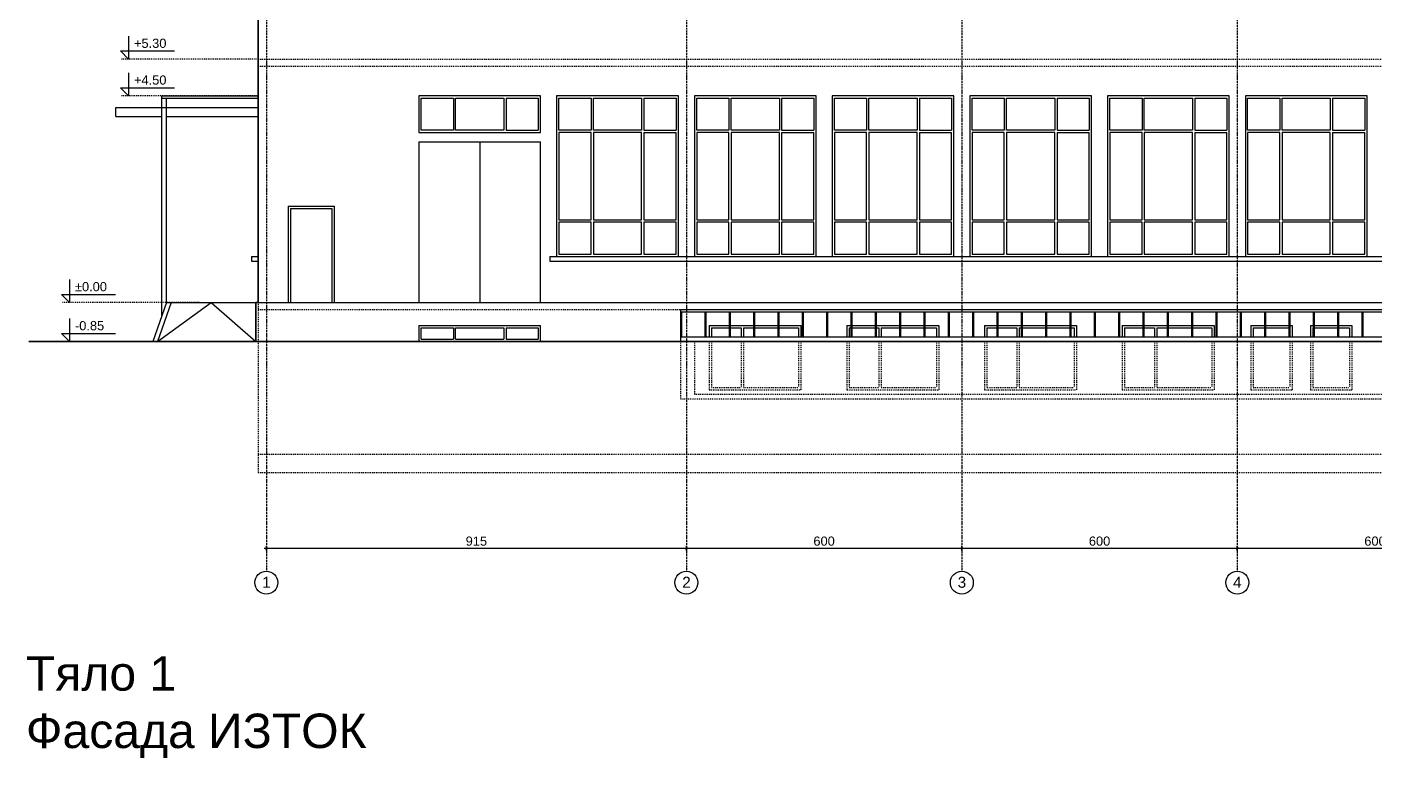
# Model space of a CAD drawing. Header units: inches. Extents: x -72385 to 39588, y -6525 to 66685.
# Drawn here: x -7527 to -4591, y 17634 to 19226 of the extents above; entities that cross this region are included whole.
import ezdxf

# ---------------------------------------------------------------- set-up
doc = ezdxf.new("R2010")
doc.units = ezdxf.units.IN
doc.header["$MEASUREMENT"] = 0
doc.linetypes.add('DashDot', pattern=[0.6, 0.4, -0.1, 0, -0.1])
doc.linetypes.add('Hidden', pattern=[0.4, 0.2, -0.2])
for name, color, linetype, lineweight in [('Надписи коти външни', 252, 'Continuous', 25), ('Надписи нива', 252, 'Continuous', 25), ('Надписи Оси', 252, 'Continuous', 25), ('Оси', 252, 'DashDot', 25), ('Фасади Разрези дебело', 7, 'Continuous', 35), ('Фасади Разрези пунктир', 253, 'Hidden', 25), ('Фасади Разрези тънко', 253, 'Continuous', 25)]:
    doc.layers.add(name, color=color, linetype=linetype, lineweight=lineweight)
doc.styles.add('Arial Regular', font='arial.ttf')
doc.styles.get("Standard").update_dxf_attribs({"font": 'arial.ttf'})
doc.dimstyles.new('Annotative', dxfattribs={"dimscale": 0, "dimtxt": 20, "dimasz": 5, "dimexe": 5, "dimexo": 5, "dimgap": 5, "dimtad": 1, "dimdec": 0, "dimzin": 0, "dimdsep": 46, "dimtxsty": 'Standard', "dimblk": 'ARCHTICK', "dimcen": 5, "dimdle": 5, "dimadec": 0, "dimazin": 0, "dimtfac": 1, "dimtdec": 0, "dimtofl": 0, "dimtmove": 0, "dimatfit": 3, "dimldrblk": 'ARCHTICK', "dimfxl": 5, "dimfxlon": 1, "dimtolj": 1, "dimtzin": 0, "dimarcsym": 1})

# ---------------------------------------------------------------- blocks, each defined once
blk = doc.blocks.new('_ArchTick')
at = {"color": 0, "linetype": 'ByBlock', "const_width": 0.15}
blk.add_lwpolyline([(-0.5, -0.5), (0.5, 0.5)], dxfattribs=at)
blk = doc.blocks.new('*D6986')
at = {"layer": 'Defpoints', "color": 0, "ltscale": 10, "transparency": 16777216}
for p in [(-4291, 18090.9), (-4891, 18040.9), (-4291, 18040.9)]:
    blk.add_point(p, dxfattribs=at)
at = {"layer": 'Надписи коти външни', "color": 0, "lineweight": -2, "ltscale": 10, "transparency": 16777216}
for p, q in [((-4896, 18090.9), (-4286, 18090.9)), ((-4891, 18085.9), (-4891, 18095.9)), ((-4291, 18085.9), (-4291, 18095.9))]:
    blk.add_line(p, q, dxfattribs=at)
at = {"layer": 'Надписи коти външни', "color": 0, "lineweight": -2, "ltscale": 10, "transparency": 16777216, "xscale": 5, "yscale": 5, "zscale": 5, "rotation": 180}
blk.add_blockref('_ArchTick', (-4891, 18090.9), dxfattribs=at)
at = {"layer": 'Надписи коти външни', "color": 0, "lineweight": -2, "ltscale": 10, "transparency": 16777216, "xscale": 5, "yscale": 5, "zscale": 5}
blk.add_blockref('_ArchTick', (-4291, 18090.9), dxfattribs=at)
at = {"layer": 'Надписи коти външни', "color": 0, "ltscale": 10, "transparency": 16777216, "insert": (-4591, 18106.1), "char_height": 20, "attachment_point": 5}
blk.add_mtext('\\A1;600', dxfattribs=at)
blk = doc.blocks.new('*D6987')
at = {"layer": 'Defpoints', "color": 0, "ltscale": 10, "transparency": 16777216}
for p in [(-4891, 18090.9), (-5491, 18040.9), (-4891, 18040.9)]:
    blk.add_point(p, dxfattribs=at)
at = {"layer": 'Надписи коти външни', "color": 0, "lineweight": -2, "ltscale": 10, "transparency": 16777216}
for p, q in [((-5496, 18090.9), (-4886, 18090.9)), ((-5491, 18085.9), (-5491, 18095.9)), ((-4891, 18085.9), (-4891, 18095.9))]:
    blk.add_line(p, q, dxfattribs=at)
at = {"layer": 'Надписи коти външни', "color": 0, "lineweight": -2, "ltscale": 10, "transparency": 16777216, "xscale": 5, "yscale": 5, "zscale": 5, "rotation": 180}
blk.add_blockref('_ArchTick', (-5491, 18090.9), dxfattribs=at)
at = {"layer": 'Надписи коти външни', "color": 0, "lineweight": -2, "ltscale": 10, "transparency": 16777216, "xscale": 5, "yscale": 5, "zscale": 5}
blk.add_blockref('_ArchTick', (-4891, 18090.9), dxfattribs=at)
at = {"layer": 'Надписи коти външни', "color": 0, "ltscale": 10, "transparency": 16777216, "insert": (-5191, 18106.1), "char_height": 20, "attachment_point": 5}
blk.add_mtext('\\A1;600', dxfattribs=at)
blk = doc.blocks.new('*D6988')
at = {"layer": 'Defpoints', "color": 0, "ltscale": 10, "transparency": 16777216}
for p in [(-5491, 18090.9), (-6091, 18040.9), (-5491, 18040.9)]:
    blk.add_point(p, dxfattribs=at)
at = {"layer": 'Надписи коти външни', "color": 0, "lineweight": -2, "ltscale": 10, "transparency": 16777216}
for p, q in [((-6096, 18090.9), (-5486, 18090.9)), ((-6091, 18085.9), (-6091, 18095.9)), ((-5491, 18085.9), (-5491, 18095.9))]:
    blk.add_line(p, q, dxfattribs=at)
at = {"layer": 'Надписи коти външни', "color": 0, "lineweight": -2, "ltscale": 10, "transparency": 16777216, "xscale": 5, "yscale": 5, "zscale": 5, "rotation": 180}
blk.add_blockref('_ArchTick', (-6091, 18090.9), dxfattribs=at)
at = {"layer": 'Надписи коти външни', "color": 0, "lineweight": -2, "ltscale": 10, "transparency": 16777216, "xscale": 5, "yscale": 5, "zscale": 5}
blk.add_blockref('_ArchTick', (-5491, 18090.9), dxfattribs=at)
at = {"layer": 'Надписи коти външни', "color": 0, "ltscale": 10, "transparency": 16777216, "insert": (-5791, 18106.1), "char_height": 20, "attachment_point": 5}
blk.add_mtext('\\A1;600', dxfattribs=at)
blk = doc.blocks.new('*D6989')
at = {"layer": 'Defpoints', "color": 0, "ltscale": 10, "transparency": 16777216}
for p in [(-6091, 18090.9), (-7006, 18040.9), (-6091, 18040.9)]:
    blk.add_point(p, dxfattribs=at)
at = {"layer": 'Надписи коти външни', "color": 0, "lineweight": -2, "ltscale": 10, "transparency": 16777216}
for p, q in [((-7011, 18090.9), (-6086, 18090.9)), ((-7006, 18085.9), (-7006, 18095.9)), ((-6091, 18085.9), (-6091, 18095.9))]:
    blk.add_line(p, q, dxfattribs=at)
at = {"layer": 'Надписи коти външни', "color": 0, "lineweight": -2, "ltscale": 10, "transparency": 16777216, "xscale": 5, "yscale": 5, "zscale": 5, "rotation": 180}
blk.add_blockref('_ArchTick', (-7006, 18090.9), dxfattribs=at)
at = {"layer": 'Надписи коти външни', "color": 0, "lineweight": -2, "ltscale": 10, "transparency": 16777216, "xscale": 5, "yscale": 5, "zscale": 5}
blk.add_blockref('_ArchTick', (-6091, 18090.9), dxfattribs=at)
at = {"layer": 'Надписи коти външни', "color": 0, "ltscale": 10, "transparency": 16777216, "insert": (-6548.5, 18106.1), "char_height": 20, "attachment_point": 5}
blk.add_mtext('\\A1;915', dxfattribs=at)

msp = doc.modelspace()

# ---------------------------------------------------------------- linework, layer by layer
at = {"layer": 'Надписи нива', "ltscale": 10}
for p, q in [((-7305.9, 19205.9), (-7305.9, 19155.9)), ((-7323.6, 19173.6), (-7205.9, 19173.6)), ((-7305.9, 19155.9), (-7323.6, 19173.6)), ((-7305.9, 19125.9), (-7305.9, 19075.9)), ((-7323.6, 19093.6), (-7205.9, 19093.6)), ((-7305.9, 19075.9), (-7323.6, 19093.6)), ((-7434.6, 18675.9), (-7434.6, 18625.9)), ((-7452.3, 18643.6), (-7334.6, 18643.6)), ((-7434.6, 18625.9), (-7452.3, 18643.6)), ((-7434.6, 18590.9), (-7434.6, 18540.9)), ((-7452.3, 18558.6), (-7334.6, 18558.6)), ((-7434.6, 18540.9), (-7452.3, 18558.6))]:
    msp.add_line(p, q, dxfattribs=at)
at = {"layer": 'Надписи нива', "linetype": 'Hidden', "ltscale": 10}
for p, q in [((-7023.6, 19155.9), (-7323.6, 19155.9)), ((-7023.6, 19075.9), (-7323.6, 19075.9)), ((-7152.3, 18625.9), (-7452.3, 18625.9))]:
    msp.add_line(p, q, dxfattribs=at)
at = {"layer": 'Надписи Оси', "ltscale": 50}
for centre in [(-7006, 18015.9), (-6091, 18015.9), (-5491, 18015.9), (-4891, 18015.9)]:
    msp.add_circle(centre, 25, dxfattribs=at)
at = {"layer": 'Оси', "ltscale": 10}
for p, q in [((-7006, 21090.9), (-7006, 18040.9)), ((-6091, 21090.9), (-6091, 18040.9)), ((-5491, 21090.9), (-5491, 18040.9)), ((-4891, 21090.9), (-4891, 18040.9))]:
    msp.add_line(p, q, dxfattribs=at)
at = {"layer": 'Фасади Разрези дебело', "ltscale": 10}
for p, q in [((-7023.6, 20840.9), (-7023.6, 18625.9)), ((-7028.6, 18625.9), (-7028.6, 18540.9)), ((-7028.6, 18625.9), (-7023.6, 18625.9))]:
    msp.add_line(p, q, dxfattribs=at)
at = {"layer": 'Фасади Разрези дебело', "ltscale": 10, "extrusion": (1.2091e-15, 1, -2.22045e-16)}
msp.add_line((-7523.6, 18540.9), (5572.4, 18540.9), dxfattribs=at)
at = {"layer": 'Фасади Разрези пунктир', "ltscale": 10, "extrusion": (1.2091e-15, 1, -2.22045e-16)}
for p, q in [((-7023.6, 19155.9), (3552.2, 19155.9)), ((-7023.6, 19140.9), (3552.2, 19140.9)), ((-7023.6, 18610.9), (3552.2, 18610.9)), ((-6103.5, 18415.9), (-1263.2, 18415.9)), ((-6073.5, 18425.9), (-1293.1, 18425.9)), ((-6041.5, 18435.9), (-5841.5, 18435.9)), ((-6036.5, 18440.9), (-5971.5, 18440.9)), ((-5966.5, 18440.9), (-5846.5, 18440.9)), ((-5741.5, 18435.9), (-5541.4, 18435.9)), ((-5736.5, 18440.9), (-5671.5, 18440.9)), ((-5666.5, 18440.9), (-5546.4, 18440.9)), ((-5441.4, 18435.9), (-5241.4, 18435.9)), ((-5436.4, 18440.9), (-5371.4, 18440.9)), ((-5366.4, 18440.9), (-5246.4, 18440.9)), ((-5141.4, 18435.9), (-4941.4, 18435.9)), ((-5136.4, 18440.9), (-5071.4, 18440.9)), ((-5066.4, 18440.9), (-4946.4, 18440.9)), ((-4861.4, 18435.9), (-4771.4, 18435.9)), ((-4856.4, 18440.9), (-4776.4, 18440.9)), ((-4731.4, 18435.9), (-4641.4, 18435.9)), ((-4726.4, 18440.9), (-4646.4, 18440.9)), ((-7023.6, 18295.9), (-1909, 18295.9)), ((-7023.6, 18255.9), (5072.4, 18255.9))]:
    msp.add_line(p, q, dxfattribs=at)
at = {"layer": 'Фасади Разрези пунктир', "ltscale": 10}
for p, q in [((-7023.6, 18625.9), (-7023.6, 18255.9)), ((-6103.5, 18540.9), (-6103.5, 18415.9)), ((-6073.5, 18540.9), (-6073.5, 18425.9)), ((-6041.5, 18540.9), (-6041.5, 18435.9)), ((-6036.5, 18540.9), (-6036.5, 18440.9)), ((-5971.5, 18540.9), (-5971.5, 18440.9)), ((-5966.5, 18540.9), (-5966.5, 18440.9)), ((-5846.5, 18540.9), (-5846.5, 18440.9)), ((-5841.5, 18540.9), (-5841.5, 18435.9)), ((-5741.5, 18540.9), (-5741.5, 18435.9)), ((-5736.5, 18540.9), (-5736.5, 18440.9)), ((-5671.5, 18540.9), (-5671.5, 18440.9)), ((-5666.5, 18540.9), (-5666.5, 18440.9)), ((-5546.4, 18540.9), (-5546.4, 18440.9)), ((-5541.4, 18540.9), (-5541.4, 18435.9)), ((-5441.4, 18540.9), (-5441.4, 18435.9)), ((-5436.4, 18540.9), (-5436.4, 18440.9)), ((-5371.4, 18540.9), (-5371.4, 18440.9)), ((-5366.4, 18540.9), (-5366.4, 18440.9)), ((-5246.4, 18540.9), (-5246.4, 18440.9)), ((-5241.4, 18540.9), (-5241.4, 18435.9)), ((-5141.4, 18540.9), (-5141.4, 18435.9)), ((-5136.4, 18540.9), (-5136.4, 18440.9)), ((-5071.4, 18540.9), (-5071.4, 18440.9)), ((-5066.4, 18540.9), (-5066.4, 18440.9)), ((-4946.4, 18540.9), (-4946.4, 18440.9)), ((-4941.4, 18540.9), (-4941.4, 18435.9)), ((-4861.4, 18540.9), (-4861.4, 18435.9)), ((-4856.4, 18540.9), (-4856.4, 18440.9)), ((-4776.4, 18540.9), (-4776.4, 18440.9)), ((-4771.4, 18540.9), (-4771.4, 18435.9)), ((-4731.4, 18540.9), (-4731.4, 18435.9)), ((-4726.4, 18540.9), (-4726.4, 18440.9)), ((-4646.4, 18540.9), (-4646.4, 18440.9)), ((-4641.4, 18540.9), (-4641.4, 18435.9))]:
    msp.add_line(p, q, dxfattribs=at)
at = {"layer": 'Фасади Разрези тънко', "ltscale": 10}
for p, q in [((-7233.6, 19075.9), (-7023.6, 19075.9)), ((-7233.6, 18597.6), (-7233.6, 19075.9)), ((-7233.6, 19070.9), (-7023.6, 19070.9)), ((-7223.6, 18625.9), (-7223.6, 19070.9)), ((-6408.6, 19075.9), (-6673.6, 19075.9)), ((-6673.6, 19075.9), (-6673.6, 18995.9)), ((-6668.6, 19070.9), (-6598.6, 19070.9)), ((-6668.6, 19000.9), (-6668.6, 19070.9)), ((-6598.6, 19070.9), (-6598.6, 19000.9)), ((-6593.6, 19070.9), (-6488.6, 19070.9)), ((-6593.6, 19000.9), (-6593.6, 19070.9)), ((-6488.6, 19070.9), (-6488.6, 19000.9)), ((-6483.6, 19070.9), (-6483.6, 19000.9)), ((-6413.6, 19070.9), (-6413.6, 19000.9)), ((-6408.6, 18995.9), (-6408.6, 19075.9)), ((-6188.5, 19070.9), (-6188.5, 19000.9)), ((-6183.5, 19070.9), (-6183.5, 19000.9)), ((-6113.5, 19070.9), (-6113.5, 19000.9)), ((-5888.5, 19070.9), (-5888.5, 19000.9)), ((-5883.5, 19070.9), (-5883.5, 19000.9)), ((-5813.5, 19070.9), (-5813.5, 19000.9)), ((-5588.5, 19070.9), (-5588.5, 19000.9)), ((-5583.5, 19070.9), (-5583.5, 19000.9)), ((-5513.5, 19070.9), (-5513.5, 19000.9)), ((-5288.5, 19070.9), (-5288.5, 19000.9)), ((-5283.5, 19070.9), (-5283.5, 19000.9)), ((-5213.5, 19070.9), (-5213.5, 19000.9)), ((-4988.4, 19070.9), (-4988.4, 19000.9)), ((-4983.4, 19070.9), (-4983.4, 19000.9)), ((-4913.4, 19070.9), (-4913.4, 19000.9)), ((-4688.4, 19070.9), (-4688.4, 19000.9)), ((-4683.4, 19070.9), (-4683.4, 19000.9)), ((-4613.4, 19070.9), (-4613.4, 19000.9)), ((-7333.6, 19030.9), (-7333.6, 19050.9)), ((-7333.6, 19050.9), (-7023.6, 19050.9)), ((-7333.6, 19030.9), (-7233.6, 19030.9)), ((-7233.6, 19050.9), (-7223.6, 19050.9)), ((-7223.6, 19030.9), (-7023.6, 19030.9)), ((-6598.6, 19000.9), (-6668.6, 19000.9)), ((-6488.6, 19000.9), (-6593.6, 19000.9)), ((-6673.6, 18975.9), (-6673.6, 18625.9)), ((-6541.1, 18975.9), (-6541.1, 18625.9)), ((-6408.6, 18625.9), (-6408.6, 18975.9)), ((-6958.6, 18835.9), (-6958.6, 18625.9)), ((-6953.6, 18830.9), (-6953.6, 18625.9)), ((-6863.6, 18830.9), (-6863.6, 18625.9)), ((-6858.6, 18835.9), (-6858.6, 18625.9)), ((-7038.6, 18725.9), (-7038.6, 18715.9)), ((-6388.6, 18725.9), (-6388.6, 18715.9)), ((-7223.6, 18625.9), (-7253.6, 18540.9)), ((-7243, 18540.9), (-7126.1, 18625.9)), ((-7213, 18625.9), (-7243, 18540.9)), ((-7126.1, 18625.9), (-7028.6, 18540.9)), ((-6103.5, 18610.9), (-6103.5, 18540.9)), ((-6101.5, 18605.9), (-6101.5, 18550.9)), ((-6050.5, 18605.9), (-6050.5, 18550.9)), ((-6048.5, 18605.9), (-6048.5, 18550.9)), ((-5997.5, 18605.9), (-5997.5, 18550.9)), ((-5995.5, 18605.9), (-5995.5, 18550.9)), ((-5944.5, 18605.9), (-5944.5, 18550.9)), ((-5942.5, 18605.9), (-5942.5, 18550.9)), ((-5891.5, 18605.9), (-5891.5, 18550.9)), ((-5889.5, 18605.9), (-5889.5, 18550.9)), ((-5838.5, 18605.9), (-5838.5, 18550.9)), ((-5836.5, 18605.9), (-5836.5, 18550.9)), ((-5785.5, 18605.9), (-5785.5, 18550.9)), ((-5783.5, 18605.9), (-5783.5, 18550.9)), ((-5732.5, 18605.9), (-5732.5, 18550.9)), ((-5730.5, 18605.9), (-5730.5, 18550.9)), ((-5679.5, 18605.9), (-5679.5, 18550.9)), ((-5677.5, 18605.9), (-5677.5, 18550.9)), ((-5626.5, 18605.9), (-5626.5, 18550.9)), ((-5624.5, 18605.9), (-5624.5, 18550.9)), ((-5573.5, 18605.9), (-5573.5, 18550.9)), ((-5571.5, 18605.9), (-5571.5, 18550.9)), ((-5520.5, 18605.9), (-5520.5, 18550.9)), ((-5518.5, 18605.9), (-5518.5, 18550.9)), ((-5467.5, 18605.9), (-5467.5, 18550.9)), ((-5465.5, 18605.9), (-5465.5, 18550.9)), ((-5414.5, 18605.9), (-5414.5, 18550.9)), ((-5412.5, 18605.9), (-5412.5, 18550.9)), ((-5361.5, 18605.9), (-5361.5, 18550.9)), ((-5359.5, 18605.9), (-5359.5, 18550.9)), ((-5308.5, 18605.9), (-5308.5, 18550.9)), ((-5306.5, 18605.9), (-5306.5, 18550.9)), ((-5255.5, 18605.9), (-5255.5, 18550.9)), ((-5253.5, 18605.9), (-5253.5, 18550.9)), ((-5202.5, 18605.9), (-5202.5, 18550.9)), ((-5200.5, 18605.9), (-5200.5, 18550.9)), ((-5149.5, 18605.9), (-5149.5, 18550.9)), ((-5147.5, 18605.9), (-5147.5, 18550.9)), ((-5096.5, 18605.9), (-5096.5, 18550.9)), ((-5094.5, 18605.9), (-5094.5, 18550.9)), ((-5043.5, 18605.9), (-5043.5, 18550.9)), ((-5041.5, 18605.9), (-5041.5, 18550.9)), ((-4990.5, 18605.9), (-4990.5, 18550.9)), ((-4988.5, 18605.9), (-4988.5, 18550.9)), ((-4937.5, 18605.9), (-4937.5, 18550.9)), ((-4935.5, 18605.9), (-4935.5, 18550.9)), ((-4884.5, 18605.9), (-4884.5, 18550.9)), ((-4882.5, 18605.9), (-4882.5, 18550.9)), ((-4831.5, 18605.9), (-4831.5, 18550.9)), ((-4829.5, 18605.9), (-4829.5, 18550.9)), ((-4778.5, 18605.9), (-4778.5, 18550.9)), ((-4776.5, 18605.9), (-4776.5, 18550.9)), ((-4725.5, 18605.9), (-4725.5, 18550.9)), ((-4723.5, 18605.9), (-4723.5, 18550.9)), ((-4672.5, 18605.9), (-4672.5, 18550.9)), ((-4670.5, 18605.9), (-4670.5, 18550.9)), ((-4619.5, 18605.9), (-4619.5, 18550.9)), ((-4617.5, 18605.9), (-4617.5, 18550.9)), ((-6673.6, 18575.9), (-6673.6, 18540.9)), ((-6668.6, 18545.9), (-6668.6, 18570.9)), ((-6598.6, 18570.9), (-6598.6, 18545.9)), ((-6593.6, 18545.9), (-6593.6, 18570.9)), ((-6488.6, 18570.9), (-6488.6, 18545.9)), ((-6483.6, 18570.9), (-6483.6, 18545.9)), ((-6413.6, 18570.9), (-6413.6, 18545.9)), ((-6408.6, 18540.9), (-6408.6, 18575.9)), ((-6041.5, 18575.9), (-6041.5, 18550.9)), ((-6036.5, 18570.9), (-6036.5, 18550.9)), ((-5971.5, 18570.9), (-5971.5, 18550.9)), ((-5966.5, 18570.9), (-5966.5, 18550.9)), ((-5846.5, 18570.9), (-5846.5, 18550.9)), ((-5841.5, 18575.9), (-5841.5, 18550.9)), ((-5741.5, 18575.9), (-5741.5, 18550.9)), ((-5736.5, 18570.9), (-5736.5, 18550.9)), ((-5671.5, 18570.9), (-5671.5, 18550.9)), ((-5666.5, 18570.9), (-5666.5, 18550.9)), ((-5546.4, 18570.9), (-5546.4, 18550.9)), ((-5541.4, 18575.9), (-5541.4, 18550.9)), ((-5441.4, 18575.9), (-5441.4, 18550.9)), ((-5436.4, 18570.9), (-5436.4, 18550.9)), ((-5371.4, 18570.9), (-5371.4, 18550.9)), ((-5366.4, 18570.9), (-5366.4, 18550.9)), ((-5246.4, 18570.9), (-5246.4, 18550.9)), ((-5241.4, 18575.9), (-5241.4, 18550.9)), ((-5141.4, 18575.9), (-5141.4, 18550.9)), ((-5136.4, 18570.9), (-5136.4, 18550.9)), ((-5071.4, 18570.9), (-5071.4, 18550.9)), ((-5066.4, 18570.9), (-5066.4, 18550.9)), ((-4946.4, 18570.9), (-4946.4, 18550.9)), ((-4941.4, 18575.9), (-4941.4, 18550.9)), ((-4861.4, 18575.9), (-4861.4, 18550.9)), ((-4856.4, 18570.9), (-4856.4, 18550.9)), ((-4776.4, 18570.9), (-4776.4, 18550.9)), ((-4771.4, 18575.9), (-4771.4, 18550.9)), ((-4731.4, 18575.9), (-4731.4, 18550.9)), ((-4726.4, 18570.9), (-4726.4, 18550.9)), ((-4646.4, 18570.9), (-4646.4, 18550.9)), ((-4641.4, 18575.9), (-4641.4, 18550.9))]:
    msp.add_line(p, q, dxfattribs=at)
at = {"layer": 'Фасади Разрези тънко', "ltscale": 10, "extrusion": (2.5431e-15, 1, -2.22045e-16)}
for p, q in [((-6483.6, 19070.9), (-6413.6, 19070.9)), ((-6183.5, 19070.9), (-6113.5, 19070.9)), ((-5883.5, 19070.9), (-5813.5, 19070.9)), ((-5583.5, 19070.9), (-5513.5, 19070.9)), ((-5283.5, 19070.9), (-5213.5, 19070.9)), ((-4983.4, 19070.9), (-4913.4, 19070.9)), ((-4683.4, 19070.9), (-4613.4, 19070.9)), ((-6483.6, 19000.9), (-6413.6, 19000.9)), ((-6183.5, 19000.9), (-6113.5, 19000.9)), ((-5883.5, 19000.9), (-5813.5, 19000.9)), ((-5583.5, 19000.9), (-5513.5, 19000.9)), ((-5283.5, 19000.9), (-5213.5, 19000.9)), ((-4983.4, 19000.9), (-4913.4, 19000.9)), ((-4683.4, 19000.9), (-4613.4, 19000.9)), ((-6673.6, 18995.9), (-6408.6, 18995.9)), ((-6673.6, 18975.9), (-6408.6, 18975.9)), ((-6183.5, 18995.9), (-6113.5, 18995.9)), ((-5883.5, 18995.9), (-5813.5, 18995.9)), ((-5583.5, 18995.9), (-5513.5, 18995.9)), ((-5283.5, 18995.9), (-5213.5, 18995.9)), ((-4983.4, 18995.9), (-4913.4, 18995.9)), ((-4683.4, 18995.9), (-4613.4, 18995.9))]:
    msp.add_line(p, q, dxfattribs=at)
at = {"layer": 'Фасади Разрези тънко', "ltscale": 10, "extrusion": (1.2091e-15, 1, -2.22045e-16)}
for p, q in [((-6958.6, 18835.9), (-6858.6, 18835.9)), ((-6953.6, 18830.9), (-6863.6, 18830.9)), ((-7038.6, 18725.9), (-7023.6, 18725.9)), ((-7038.6, 18715.9), (-7023.6, 18715.9)), ((-6388.6, 18725.9), (-1263.2, 18725.9)), ((-6388.6, 18715.9), (-1263.2, 18715.9)), ((-7223.6, 18625.9), (-7028.6, 18625.9)), ((-7023.6, 18625.9), (-1293.1, 18625.9)), ((-6103.5, 18610.9), (-1293.1, 18610.9)), ((-6103.5, 18605.9), (-1293.1, 18605.9)), ((-6673.6, 18575.9), (-6408.6, 18575.9)), ((-6668.6, 18570.9), (-6598.6, 18570.9)), ((-6593.6, 18570.9), (-6488.6, 18570.9)), ((-6483.6, 18570.9), (-6413.6, 18570.9)), ((-6041.5, 18575.9), (-5997.5, 18575.9)), ((-6036.5, 18570.9), (-5997.5, 18570.9)), ((-5995.5, 18575.9), (-5944.5, 18575.9)), ((-5995.5, 18570.9), (-5971.5, 18570.9)), ((-5966.5, 18570.9), (-5944.5, 18570.9)), ((-5942.5, 18575.9), (-5891.5, 18575.9)), ((-5942.5, 18570.9), (-5891.5, 18570.9)), ((-5889.5, 18575.9), (-5841.5, 18575.9)), ((-5889.5, 18570.9), (-5846.5, 18570.9)), ((-5741.5, 18575.9), (-5732.5, 18575.9)), ((-5736.5, 18570.9), (-5732.5, 18570.9)), ((-5730.5, 18575.9), (-5679.5, 18575.9)), ((-5730.5, 18570.9), (-5679.5, 18570.9)), ((-5677.5, 18575.9), (-5626.5, 18575.9)), ((-5677.5, 18570.9), (-5671.5, 18570.9)), ((-5666.5, 18570.9), (-5626.5, 18570.9)), ((-5624.5, 18575.9), (-5573.5, 18575.9)), ((-5624.5, 18570.9), (-5573.5, 18570.9)), ((-5571.5, 18575.9), (-5541.4, 18575.9)), ((-5571.5, 18570.9), (-5546.4, 18570.9)), ((-5441.4, 18575.9), (-5414.5, 18575.9)), ((-5436.4, 18570.9), (-5414.5, 18570.9)), ((-5412.5, 18575.9), (-5361.5, 18575.9)), ((-5412.5, 18570.9), (-5371.4, 18570.9)), ((-5366.4, 18570.9), (-5361.5, 18570.9)), ((-5359.5, 18575.9), (-5308.5, 18575.9)), ((-5359.5, 18570.9), (-5308.5, 18570.9)), ((-5306.5, 18575.9), (-5255.5, 18575.9)), ((-5306.5, 18570.9), (-5255.5, 18570.9)), ((-5253.5, 18575.9), (-5241.4, 18575.9)), ((-5253.5, 18570.9), (-5246.4, 18570.9)), ((-5141.4, 18575.9), (-5096.5, 18575.9)), ((-5136.4, 18570.9), (-5096.5, 18570.9)), ((-5094.5, 18575.9), (-5043.5, 18575.9)), ((-5094.5, 18570.9), (-5071.4, 18570.9)), ((-5066.4, 18570.9), (-5043.5, 18570.9)), ((-5041.5, 18575.9), (-4990.5, 18575.9)), ((-5041.5, 18570.9), (-4990.5, 18570.9)), ((-4988.5, 18575.9), (-4941.4, 18575.9)), ((-4988.5, 18570.9), (-4946.4, 18570.9)), ((-4861.4, 18575.9), (-4831.5, 18575.9)), ((-4856.4, 18570.9), (-4831.5, 18570.9)), ((-4829.5, 18575.9), (-4778.5, 18575.9)), ((-4829.5, 18570.9), (-4778.5, 18570.9)), ((-4776.5, 18575.9), (-4771.4, 18575.9)), ((-4776.5, 18570.9), (-4776.4, 18570.9)), ((-4731.4, 18575.9), (-4725.5, 18575.9)), ((-4726.4, 18570.9), (-4725.5, 18570.9)), ((-4723.5, 18575.9), (-4672.5, 18575.9)), ((-4723.5, 18570.9), (-4672.5, 18570.9)), ((-4670.5, 18575.9), (-4641.4, 18575.9)), ((-4670.5, 18570.9), (-4646.4, 18570.9)), ((-6668.6, 18545.9), (-6598.6, 18545.9)), ((-6593.6, 18545.9), (-6488.6, 18545.9)), ((-6483.6, 18545.9), (-6413.6, 18545.9)), ((-6103.5, 18550.9), (-1293.1, 18550.9))]:
    msp.add_line(p, q, dxfattribs=at)
at = {"layer": 'Фасади Разрези тънко', "ltscale": 10}
for points in [[(-6108.5, 19075.9, 0), (-6373.6, 19075.9, 0), (-6373.6, 18725.9, 0), (-6108.5, 18725.9, 0), (-6108.5, 19075.9, 0)], [(-6188.5, 19000.9, 0), (-6293.6, 19000.9, 0), (-6293.6, 19070.9, 0), (-6188.5, 19070.9, 0)], [(-5808.5, 19075.9, 0), (-6073.5, 19075.9, 0), (-6073.5, 18725.9, 0), (-5808.5, 18725.9, 0), (-5808.5, 19075.9, 0)], [(-5888.5, 19000.9, 0), (-5993.5, 19000.9, 0), (-5993.5, 19070.9, 0), (-5888.5, 19070.9, 0)], [(-5508.5, 19075.9, 0), (-5773.5, 19075.9, 0), (-5773.5, 18725.9, 0), (-5508.5, 18725.9, 0), (-5508.5, 19075.9, 0)], [(-5588.5, 19000.9, 0), (-5693.5, 19000.9, 0), (-5693.5, 19070.9, 0), (-5588.5, 19070.9, 0)], [(-5208.5, 19075.9, 0), (-5473.5, 19075.9, 0), (-5473.5, 18725.9, 0), (-5208.5, 18725.9, 0), (-5208.5, 19075.9, 0)], [(-5288.5, 19000.9, 0), (-5393.5, 19000.9, 0), (-5393.5, 19070.9, 0), (-5288.5, 19070.9, 0)], [(-4908.4, 19075.9, 0), (-5173.5, 19075.9, 0), (-5173.5, 18725.9, 0), (-4908.4, 18725.9, 0), (-4908.4, 19075.9, 0)], [(-4988.4, 19000.9, 0), (-5093.5, 19000.9, 0), (-5093.5, 19070.9, 0), (-4988.4, 19070.9, 0)], [(-4608.4, 19075.9, 0), (-4873.4, 19075.9, 0), (-4873.4, 18725.9, 0), (-4608.4, 18725.9, 0), (-4608.4, 19075.9, 0)], [(-4688.4, 19000.9, 0), (-4793.4, 19000.9, 0), (-4793.4, 19070.9, 0), (-4688.4, 19070.9, 0)], [(-6188.5, 18995.9, 0), (-6293.6, 18995.9, 0), (-6293.6, 18805.9, 0), (-6188.5, 18805.9, 0), (-6188.5, 18995.9, 0)], [(-6183.5, 18995.9, 0), (-6183.5, 18805.9, 0), (-6113.5, 18805.9, 0), (-6113.5, 18995.9, 0)], [(-5888.5, 18995.9, 0), (-5993.5, 18995.9, 0), (-5993.5, 18805.9, 0), (-5888.5, 18805.9, 0), (-5888.5, 18995.9, 0)], [(-5883.5, 18995.9, 0), (-5883.5, 18805.9, 0), (-5813.5, 18805.9, 0), (-5813.5, 18995.9, 0)], [(-5588.5, 18995.9, 0), (-5693.5, 18995.9, 0), (-5693.5, 18805.9, 0), (-5588.5, 18805.9, 0), (-5588.5, 18995.9, 0)], [(-5583.5, 18995.9, 0), (-5583.5, 18805.9, 0), (-5513.5, 18805.9, 0), (-5513.5, 18995.9, 0)], [(-5288.5, 18995.9, 0), (-5393.5, 18995.9, 0), (-5393.5, 18805.9, 0), (-5288.5, 18805.9, 0), (-5288.5, 18995.9, 0)], [(-5283.5, 18995.9, 0), (-5283.5, 18805.9, 0), (-5213.5, 18805.9, 0), (-5213.5, 18995.9, 0)], [(-4988.4, 18995.9, 0), (-5093.5, 18995.9, 0), (-5093.5, 18805.9, 0), (-4988.4, 18805.9, 0), (-4988.4, 18995.9, 0)], [(-4983.4, 18995.9, 0), (-4983.4, 18805.9, 0), (-4913.4, 18805.9, 0), (-4913.4, 18995.9, 0)], [(-4688.4, 18995.9, 0), (-4793.4, 18995.9, 0), (-4793.4, 18805.9, 0), (-4688.4, 18805.9, 0), (-4688.4, 18995.9, 0)], [(-4683.4, 18995.9, 0), (-4683.4, 18805.9, 0), (-4613.4, 18805.9, 0), (-4613.4, 18995.9, 0)]]:
    msp.add_polyline3d(points, dxfattribs=at)
for points in [[(-6368.6, 19000.9, 0), (-6368.6, 19070.9, 0), (-6298.6, 19070.9, 0), (-6298.6, 19000.9, 0)], [(-6068.5, 19000.9, 0), (-6068.5, 19070.9, 0), (-5998.5, 19070.9, 0), (-5998.5, 19000.9, 0)], [(-5768.5, 19000.9, 0), (-5768.5, 19070.9, 0), (-5698.5, 19070.9, 0), (-5698.5, 19000.9, 0)], [(-5468.5, 19000.9, 0), (-5468.5, 19070.9, 0), (-5398.5, 19070.9, 0), (-5398.5, 19000.9, 0)], [(-5168.5, 19000.9, 0), (-5168.5, 19070.9, 0), (-5098.5, 19070.9, 0), (-5098.5, 19000.9, 0)], [(-4868.4, 19000.9, 0), (-4868.4, 19070.9, 0), (-4798.4, 19070.9, 0), (-4798.4, 19000.9, 0)], [(-6368.6, 18805.9, 0), (-6298.6, 18805.9, 0), (-6298.6, 18995.9, 0), (-6368.6, 18995.9, 0)], [(-6068.5, 18805.9, 0), (-5998.5, 18805.9, 0), (-5998.5, 18995.9, 0), (-6068.5, 18995.9, 0)], [(-5768.5, 18805.9, 0), (-5698.5, 18805.9, 0), (-5698.5, 18995.9, 0), (-5768.5, 18995.9, 0)], [(-5468.5, 18805.9, 0), (-5398.5, 18805.9, 0), (-5398.5, 18995.9, 0), (-5468.5, 18995.9, 0)], [(-5168.5, 18805.9, 0), (-5098.5, 18805.9, 0), (-5098.5, 18995.9, 0), (-5168.5, 18995.9, 0)], [(-4868.4, 18805.9, 0), (-4798.4, 18805.9, 0), (-4798.4, 18995.9, 0), (-4868.4, 18995.9, 0)], [(-6368.6, 18730.9, 0), (-6298.6, 18730.9, 0), (-6298.6, 18800.9, 0), (-6368.6, 18800.9, 0)], [(-6293.6, 18730.9, 0), (-6188.5, 18730.9, 0), (-6188.5, 18800.9, 0), (-6293.6, 18800.9, 0)], [(-6113.5, 18730.9, 0), (-6113.5, 18800.9, 0), (-6183.5, 18800.9, 0), (-6183.5, 18730.9, 0)], [(-6068.5, 18730.9, 0), (-5998.5, 18730.9, 0), (-5998.5, 18800.9, 0), (-6068.5, 18800.9, 0)], [(-5993.5, 18730.9, 0), (-5888.5, 18730.9, 0), (-5888.5, 18800.9, 0), (-5993.5, 18800.9, 0)], [(-5813.5, 18730.9, 0), (-5813.5, 18800.9, 0), (-5883.5, 18800.9, 0), (-5883.5, 18730.9, 0)], [(-5768.5, 18730.9, 0), (-5698.5, 18730.9, 0), (-5698.5, 18800.9, 0), (-5768.5, 18800.9, 0)], [(-5693.5, 18730.9, 0), (-5588.5, 18730.9, 0), (-5588.5, 18800.9, 0), (-5693.5, 18800.9, 0)], [(-5513.5, 18730.9, 0), (-5513.5, 18800.9, 0), (-5583.5, 18800.9, 0), (-5583.5, 18730.9, 0)], [(-5468.5, 18730.9, 0), (-5398.5, 18730.9, 0), (-5398.5, 18800.9, 0), (-5468.5, 18800.9, 0)], [(-5393.5, 18730.9, 0), (-5288.5, 18730.9, 0), (-5288.5, 18800.9, 0), (-5393.5, 18800.9, 0)], [(-5213.5, 18730.9, 0), (-5213.5, 18800.9, 0), (-5283.5, 18800.9, 0), (-5283.5, 18730.9, 0)], [(-5168.5, 18730.9, 0), (-5098.5, 18730.9, 0), (-5098.5, 18800.9, 0), (-5168.5, 18800.9, 0)], [(-5093.5, 18730.9, 0), (-4988.4, 18730.9, 0), (-4988.4, 18800.9, 0), (-5093.5, 18800.9, 0)], [(-4913.4, 18730.9, 0), (-4913.4, 18800.9, 0), (-4983.4, 18800.9, 0), (-4983.4, 18730.9, 0)], [(-4868.4, 18730.9, 0), (-4798.4, 18730.9, 0), (-4798.4, 18800.9, 0), (-4868.4, 18800.9, 0)], [(-4793.4, 18730.9, 0), (-4688.4, 18730.9, 0), (-4688.4, 18800.9, 0), (-4793.4, 18800.9, 0)], [(-4613.4, 18730.9, 0), (-4613.4, 18800.9, 0), (-4683.4, 18800.9, 0), (-4683.4, 18730.9, 0)]]:
    msp.add_polyline3d(points, close=True, dxfattribs=at)

# ---------------------------------------------------------------- texts
at = {"ltscale": 10, "insert": (-6921.6, 17855.6), "char_height": 75, "width": 1216.339, "attachment_point": 2, "style": 'Arial Regular'}
msp.add_mtext('\\pxql;Тяло 1\\PФасада ИЗТОК', dxfattribs=at)
at = {"layer": 'Надписи нива', "ltscale": 10, "char_height": 20, "width": 180.489, "attachment_point": 1, "style": 'Arial Regular'}
for s, insert in [('+5.30', (-7294.3, 19200.4)), ('+4.50', (-7294.3, 19120.4)), ('±0.00', (-7422.9, 18670.4)), ('-0.85', (-7422.9, 18585.4))]:
    msp.add_mtext(s, dxfattribs=dict(at, insert=insert))
at = {"layer": 'Надписи Оси', "ltscale": 100, "char_height": 24, "width": 27.213, "attachment_point": 1, "style": 'Arial Regular'}
for s, insert in [('\\pxqc;1', (-7019.4, 18028.6)), ('\\pxqc;2', (-6104.4, 18028.6)), ('\\pxqc;3', (-5504.4, 18028.6)), ('\\pxqc;4', (-4904.4, 18028.6))]:
    msp.add_mtext(s, dxfattribs=dict(at, insert=insert))

# ---------------------------------------------------------------- dimensions: what is measured, and where the dimension line sits
at = {"layer": 'Надписи коти външни', "ltscale": 10}
for base, p1, p2, picture, middle in [((-6091, 18090.9), (-7006, 18040.9), (-6091, 18040.9), '*D6989', (-6548.5, 18106.1)), ((-5491, 18090.9), (-6091, 18040.9), (-5491, 18040.9), '*D6988', (-5791, 18106.1)), ((-4891, 18090.9), (-5491, 18040.9), (-4891, 18040.9), '*D6987', (-5191, 18106.1)), ((-4291, 18090.9), (-4891, 18040.9), (-4291, 18040.9), '*D6986', (-4591, 18106.1))]:
    dim = msp.add_linear_dim(base=base, p1=p1, p2=p2, dimstyle='Annotative', override={"dimscale": 0, "dimtix": 0, "dimtofl": 0, "dimtmove": 0, "dimatfit": 3}, dxfattribs=at)
    dim.commit()
    dim.dimension.update_dxf_attribs({"geometry": picture, "text_midpoint": middle})

doc.saveas('drawing.dxf')
